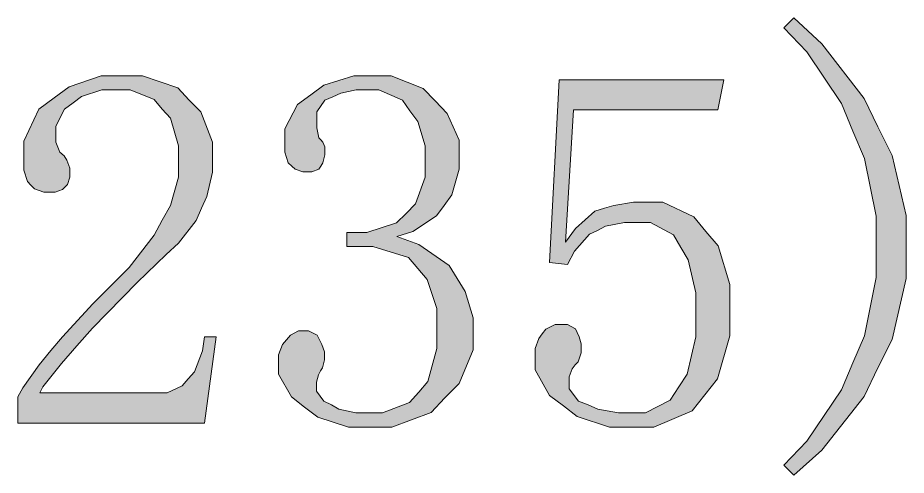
# Model space of a CAD drawing. Header units: millimetres. Extents: x 0 to 586, y 0 to 414.
# Drawn here: x 473.82 to 483.58, y 95.39 to 100.42 of the extents above; entities that cross this region are included whole.
import ezdxf

# ---------------------------------------------------------------- set-up
doc = ezdxf.new("R2010")
doc.units = ezdxf.units.MM

msp = doc.modelspace()

# ---------------------------------------------------------------- hatches: boundary and pattern name
h = msp.add_hatch(color=0)
h.dxf.hatch_style = 2
h.paths.add_polyline_path([(482.233111, 100.308833), (482.342472, 100.418194), (482.649389, 100.132444), (483.115056, 99.532722), (483.26675, 99.21875), (483.421972, 98.904778), (483.577194, 98.248611), (483.577194, 97.906417), (483.577194, 97.553639), (483.421972, 96.886889), (483.26675, 96.572917), (483.115056, 96.258944), (482.649389, 95.669806), (482.342472, 95.394639), (482.233111, 95.504), (482.487111, 95.768583), (482.864583, 96.333028), (482.991583, 96.629361), (483.118583, 96.925694), (483.245583, 97.564222), (483.245583, 97.906417), (483.245583, 98.238028), (483.118583, 98.873028), (482.991583, 99.172889), (482.864583, 99.476278), (482.487111, 100.04425)])
h = msp.add_hatch(color=0)
h.dxf.hatch_style = 2
h.paths.add_polyline_path([(475.58325, 98.813056), (475.58325, 99.010611), (475.495056, 99.314), (475.406861, 99.416306), (475.318667, 99.522139), (475.054083, 99.627972), (474.877694, 99.627972), (474.743639, 99.627972), (474.517861, 99.553889), (474.426139, 99.483333), (474.330889, 99.412778), (474.239167, 99.229333), (474.239167, 99.119972), (474.239167, 99.052944), (474.2815, 98.943583), (474.327361, 98.90125), (474.359111, 98.855389), (474.390861, 98.767194), (474.390861, 98.724861), (474.390861, 98.668417), (474.366167, 98.587278), (474.337944, 98.559056), (474.309722, 98.530833), (474.228583, 98.502611), (474.172139, 98.502611), (474.105111, 98.502611), (474.002806, 98.541417), (473.964, 98.580222), (473.925194, 98.619028), (473.886389, 98.746028), (473.886389, 98.834222), (473.886389, 99.063528), (474.052194, 99.416306), (474.218, 99.539778), (474.383806, 99.659722), (474.736583, 99.779667), (474.923556, 99.779667), (475.188139, 99.779667), (475.576194, 99.649139), (475.703194, 99.515083), (475.830194, 99.384556), (475.957194, 99.052944), (475.957194, 98.855389), (475.957194, 98.721333), (475.897222, 98.45675), (475.83725, 98.326222), (475.777278, 98.192167), (475.58325, 97.941694), (475.449194, 97.818222), (475.131694, 97.511306), (474.641333, 97.010361), (474.468472, 96.816333), (474.299139, 96.622306), (474.094528, 96.364778), (474.062778, 96.29775), (475.361, 96.29775), (475.459778, 96.29775), (475.625583, 96.375361), (475.692611, 96.452972), (475.759639, 96.530583), (475.847833, 96.759889), (475.869, 96.915111), (475.999528, 96.915111), (475.869, 95.966139), (473.819361, 95.966139), (473.819361, 96.255417), (473.875806, 96.354194), (474.055722, 96.608194), (474.182722, 96.763417), (474.309722, 96.915111), (474.644861, 97.278472), (474.856528, 97.490139), (475.0435, 97.677111), (475.318667, 98.029889), (475.406861, 98.195694), (475.495056, 98.357972), (475.58325, 98.668417)])
h = msp.add_hatch(color=0)
h.dxf.hatch_style = 2
h.paths.add_polyline_path([(478.82175, 96.982139), (478.82175, 96.770472), (478.666528, 96.403583), (478.511306, 96.244833), (478.359611, 96.082556), (477.929222, 95.923806), (477.654056, 95.923806), (477.452972, 95.923806), (477.114306, 96.033167), (476.969667, 96.142528), (476.825028, 96.255417), (476.683917, 96.505889), (476.683917, 96.650528), (476.683917, 96.717556), (476.72625, 96.830444), (476.772111, 96.879833), (476.814444, 96.93275), (476.902639, 96.982139), (476.944972, 96.982139), (477.012, 96.982139), (477.10725, 96.93275), (477.131944, 96.879833), (477.160167, 96.830444), (477.188389, 96.749306), (477.188389, 96.717556), (477.188389, 96.661111), (477.167222, 96.572917), (477.142528, 96.541167), (477.121361, 96.495306), (477.100194, 96.417694), (477.100194, 96.385944), (477.100194, 96.318917), (477.181333, 96.209556), (477.266, 96.167222), (477.347139, 96.121361), (477.530583, 96.079028), (477.629361, 96.079028), (477.826917, 96.079028), (478.12325, 96.191917), (478.225556, 96.308333), (478.324333, 96.42475), (478.423111, 96.784583), (478.423111, 97.024472), (478.423111, 97.225556), (478.317278, 97.543056), (478.214972, 97.666528), (478.109139, 97.786472), (477.717556, 97.906417), (477.431806, 97.906417), (477.431806, 98.061639), (477.654056, 98.061639), (477.978611, 98.167472), (478.084444, 98.269778), (478.18675, 98.375611), (478.292583, 98.668417), (478.292583, 98.855389), (478.292583, 99.010611), (478.211444, 99.278722), (478.126778, 99.395139), (478.045639, 99.511556), (477.784583, 99.627972), (477.611722, 99.627972), (477.534111, 99.627972), (477.368306, 99.589167), (477.280111, 99.550361), (477.191917, 99.511556), (477.103722, 99.384556), (477.103722, 99.296361), (477.103722, 99.208167), (477.124889, 99.098806), (477.149583, 99.077639), (477.17075, 99.052944), (477.191917, 99.000028), (477.191917, 98.96475), (477.191917, 98.911833), (477.17075, 98.823639), (477.149583, 98.788361), (477.124889, 98.756611), (477.047278, 98.724861), (476.994361, 98.724861), (476.9485, 98.724861), (476.867361, 98.756611), (476.828556, 98.788361), (476.78975, 98.823639), (476.750944, 98.943583), (476.750944, 99.031778), (476.750944, 99.197583), (476.892056, 99.465694), (477.036694, 99.571528), (477.181333, 99.677361), (477.509417, 99.779667), (477.696389, 99.779667), (477.918639, 99.779667), (478.271417, 99.642083), (478.401944, 99.5045), (478.536, 99.366917), (478.666528, 99.074111), (478.666528, 98.922417), (478.666528, 98.756611), (478.585389, 98.474389), (478.500722, 98.357972), (478.419583, 98.241556), (478.158528, 98.072222), (477.982139, 98.015778), (478.225556, 97.927583), (478.557167, 97.698278), (478.645361, 97.553639), (478.733556, 97.412528), (478.82175, 97.12325)])
h = msp.add_hatch(color=0)
h.dxf.hatch_style = 2
h.paths.add_polyline_path([(480.691472, 98.39325), (480.903139, 98.39325), (481.245333, 98.230972), (481.375861, 98.072222), (481.509917, 97.913472), (481.640444, 97.490139), (481.640444, 97.225556), (481.640444, 96.925694), (481.502861, 96.452972), (481.365278, 96.276583), (481.227694, 96.100194), (480.804361, 95.923806), (480.515083, 95.923806), (480.317528, 95.923806), (479.96475, 96.040222), (479.813056, 96.156639), (479.657833, 96.269528), (479.502611, 96.55175), (479.502611, 96.717556), (479.502611, 96.784583), (479.541417, 96.897472), (479.580222, 96.946861), (479.619028, 96.999778), (479.721333, 97.049167), (479.788361, 97.049167), (479.855389, 97.049167), (479.943583, 97.003306), (479.96475, 96.960972), (479.985917, 96.915111), (480.007083, 96.8375), (480.007083, 96.80575), (480.007083, 96.738722), (479.975333, 96.639944), (479.940056, 96.608194), (479.908306, 96.562333), (479.876556, 96.474139), (479.876556, 96.431806), (479.876556, 96.343611), (479.978861, 96.209556), (480.084694, 96.167222), (480.190528, 96.121361), (480.416306, 96.079028), (480.53625, 96.079028), (480.712639, 96.079028), (480.984278, 96.220139), (481.079528, 96.364778), (481.17125, 96.505889), (481.2665, 96.915111), (481.2665, 97.179694), (481.2665, 97.398417), (481.181833, 97.75825), (481.100694, 97.895833), (481.019556, 98.033417), (480.769083, 98.171), (480.603278, 98.171), (480.483333, 98.171), (480.275194, 98.128667), (480.187, 98.082806), (480.098806, 98.040472), (479.933, 97.8535), (479.855389, 97.708861), (479.657833, 97.730028), (479.767194, 99.737333), (481.573417, 99.737333), (481.506389, 99.405722), (479.922417, 99.405722), (479.834222, 97.952278), (479.943583, 98.103972), (480.158778, 98.294472), (480.264611, 98.326222), (480.366917, 98.357972), (480.582111, 98.39325)])

# ---------------------------------------------------------------- linework, layer by layer
at = {"color": 0, "lineweight": 0}
for points in [[(482.233111, 100.308833), (482.342472, 100.418194), (482.649389, 100.132444), (483.115056, 99.532722), (483.26675, 99.21875), (483.421972, 98.904778), (483.577194, 98.248611), (483.577194, 97.906417), (483.577194, 97.553639), (483.421972, 96.886889), (483.26675, 96.572917), (483.115056, 96.258944), (482.649389, 95.669806), (482.342472, 95.394639), (482.233111, 95.504), (482.487111, 95.768583), (482.864583, 96.333028), (482.991583, 96.629361), (483.118583, 96.925694), (483.245583, 97.564222), (483.245583, 97.906417), (483.245583, 98.238028), (483.118583, 98.873028), (482.991583, 99.172889), (482.864583, 99.476278), (482.487111, 100.04425)], [(475.58325, 98.813056), (475.58325, 99.010611), (475.495056, 99.314), (475.406861, 99.416306), (475.318667, 99.522139), (475.054083, 99.627972), (474.877694, 99.627972), (474.743639, 99.627972), (474.517861, 99.553889), (474.426139, 99.483333), (474.330889, 99.412778), (474.239167, 99.229333), (474.239167, 99.119972), (474.239167, 99.052944), (474.2815, 98.943583), (474.327361, 98.90125), (474.359111, 98.855389), (474.390861, 98.767194), (474.390861, 98.724861), (474.390861, 98.668417), (474.366167, 98.587278), (474.337944, 98.559056), (474.309722, 98.530833), (474.228583, 98.502611), (474.172139, 98.502611), (474.105111, 98.502611), (474.002806, 98.541417), (473.964, 98.580222), (473.925194, 98.619028), (473.886389, 98.746028), (473.886389, 98.834222), (473.886389, 99.063528), (474.052194, 99.416306), (474.218, 99.539778), (474.383806, 99.659722), (474.736583, 99.779667), (474.923556, 99.779667), (475.188139, 99.779667), (475.576194, 99.649139), (475.703194, 99.515083), (475.830194, 99.384556), (475.957194, 99.052944), (475.957194, 98.855389), (475.957194, 98.721333), (475.897222, 98.45675), (475.83725, 98.326222), (475.777278, 98.192167), (475.58325, 97.941694), (475.449194, 97.818222), (475.131694, 97.511306), (474.641333, 97.010361), (474.468472, 96.816333), (474.299139, 96.622306), (474.094528, 96.364778), (474.062778, 96.29775), (475.361, 96.29775), (475.459778, 96.29775), (475.625583, 96.375361), (475.692611, 96.452972), (475.759639, 96.530583), (475.847833, 96.759889), (475.869, 96.915111), (475.999528, 96.915111), (475.869, 95.966139), (473.819361, 95.966139), (473.819361, 96.255417), (473.875806, 96.354194), (474.055722, 96.608194), (474.182722, 96.763417), (474.309722, 96.915111), (474.644861, 97.278472), (474.856528, 97.490139), (475.0435, 97.677111), (475.318667, 98.029889), (475.406861, 98.195694), (475.495056, 98.357972), (475.58325, 98.668417)], [(478.82175, 96.982139), (478.82175, 96.770472), (478.666528, 96.403583), (478.511306, 96.244833), (478.359611, 96.082556), (477.929222, 95.923806), (477.654056, 95.923806), (477.452972, 95.923806), (477.114306, 96.033167), (476.969667, 96.142528), (476.825028, 96.255417), (476.683917, 96.505889), (476.683917, 96.650528), (476.683917, 96.717556), (476.72625, 96.830444), (476.772111, 96.879833), (476.814444, 96.93275), (476.902639, 96.982139), (476.944972, 96.982139), (477.012, 96.982139), (477.10725, 96.93275), (477.131944, 96.879833), (477.160167, 96.830444), (477.188389, 96.749306), (477.188389, 96.717556), (477.188389, 96.661111), (477.167222, 96.572917), (477.142528, 96.541167), (477.121361, 96.495306), (477.100194, 96.417694), (477.100194, 96.385944), (477.100194, 96.318917), (477.181333, 96.209556), (477.266, 96.167222), (477.347139, 96.121361), (477.530583, 96.079028), (477.629361, 96.079028), (477.826917, 96.079028), (478.12325, 96.191917), (478.225556, 96.308333), (478.324333, 96.42475), (478.423111, 96.784583), (478.423111, 97.024472), (478.423111, 97.225556), (478.317278, 97.543056), (478.214972, 97.666528), (478.109139, 97.786472), (477.717556, 97.906417), (477.431806, 97.906417), (477.431806, 98.061639), (477.654056, 98.061639), (477.978611, 98.167472), (478.084444, 98.269778), (478.18675, 98.375611), (478.292583, 98.668417), (478.292583, 98.855389), (478.292583, 99.010611), (478.211444, 99.278722), (478.126778, 99.395139), (478.045639, 99.511556), (477.784583, 99.627972), (477.611722, 99.627972), (477.534111, 99.627972), (477.368306, 99.589167), (477.280111, 99.550361), (477.191917, 99.511556), (477.103722, 99.384556), (477.103722, 99.296361), (477.103722, 99.208167), (477.124889, 99.098806), (477.149583, 99.077639), (477.17075, 99.052944), (477.191917, 99.000028), (477.191917, 98.96475), (477.191917, 98.911833), (477.17075, 98.823639), (477.149583, 98.788361), (477.124889, 98.756611), (477.047278, 98.724861), (476.994361, 98.724861), (476.9485, 98.724861), (476.867361, 98.756611), (476.828556, 98.788361), (476.78975, 98.823639), (476.750944, 98.943583), (476.750944, 99.031778), (476.750944, 99.197583), (476.892056, 99.465694), (477.036694, 99.571528), (477.181333, 99.677361), (477.509417, 99.779667), (477.696389, 99.779667), (477.918639, 99.779667), (478.271417, 99.642083), (478.401944, 99.5045), (478.536, 99.366917), (478.666528, 99.074111), (478.666528, 98.922417), (478.666528, 98.756611), (478.585389, 98.474389), (478.500722, 98.357972), (478.419583, 98.241556), (478.158528, 98.072222), (477.982139, 98.015778), (478.225556, 97.927583), (478.557167, 97.698278), (478.645361, 97.553639), (478.733556, 97.412528), (478.82175, 97.12325)], [(480.691472, 98.39325), (480.903139, 98.39325), (481.245333, 98.230972), (481.375861, 98.072222), (481.509917, 97.913472), (481.640444, 97.490139), (481.640444, 97.225556), (481.640444, 96.925694), (481.502861, 96.452972), (481.365278, 96.276583), (481.227694, 96.100194), (480.804361, 95.923806), (480.515083, 95.923806), (480.317528, 95.923806), (479.96475, 96.040222), (479.813056, 96.156639), (479.657833, 96.269528), (479.502611, 96.55175), (479.502611, 96.717556), (479.502611, 96.784583), (479.541417, 96.897472), (479.580222, 96.946861), (479.619028, 96.999778), (479.721333, 97.049167), (479.788361, 97.049167), (479.855389, 97.049167), (479.943583, 97.003306), (479.96475, 96.960972), (479.985917, 96.915111), (480.007083, 96.8375), (480.007083, 96.80575), (480.007083, 96.738722), (479.975333, 96.639944), (479.940056, 96.608194), (479.908306, 96.562333), (479.876556, 96.474139), (479.876556, 96.431806), (479.876556, 96.343611), (479.978861, 96.209556), (480.084694, 96.167222), (480.190528, 96.121361), (480.416306, 96.079028), (480.53625, 96.079028), (480.712639, 96.079028), (480.984278, 96.220139), (481.079528, 96.364778), (481.17125, 96.505889), (481.2665, 96.915111), (481.2665, 97.179694), (481.2665, 97.398417), (481.181833, 97.75825), (481.100694, 97.895833), (481.019556, 98.033417), (480.769083, 98.171), (480.603278, 98.171), (480.483333, 98.171), (480.275194, 98.128667), (480.187, 98.082806), (480.098806, 98.040472), (479.933, 97.8535), (479.855389, 97.708861), (479.657833, 97.730028), (479.767194, 99.737333), (481.573417, 99.737333), (481.506389, 99.405722), (479.922417, 99.405722), (479.834222, 97.952278), (479.943583, 98.103972), (480.158778, 98.294472), (480.264611, 98.326222), (480.366917, 98.357972), (480.582111, 98.39325)]]:
    msp.add_lwpolyline(points, close=True, dxfattribs=at)

doc.saveas('drawing.dxf')
